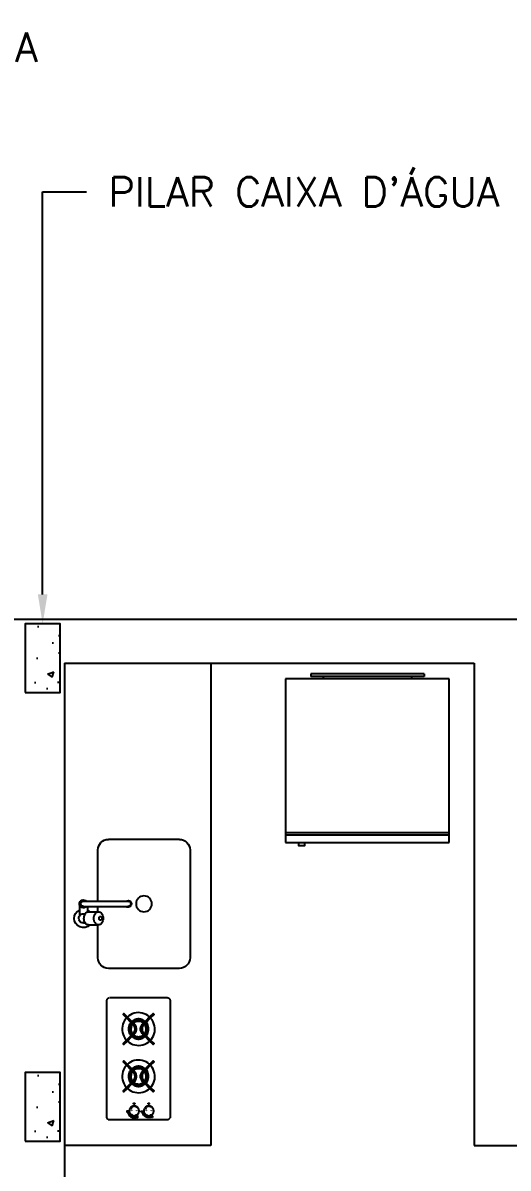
# Model space of a CAD drawing. Header units: millimetres. Extents: x 45003 to 46969, y 6653 to 6979.
# Drawn here: x 45056.374 to 45058.033, y 6719.733 to 6723.649 of the extents above; entities that cross this region are included whole.
import ezdxf
from ezdxf import colors
from ezdxf.entities.mleader import LeaderData, LeaderLine
from ezdxf.math import Vec2, Vec3

# ---------------------------------------------------------------- set-up
doc = ezdxf.new("R2010")
doc.units = ezdxf.units.MM
for name, color, linetype in [('ARQ-ALVENARIA', 4, 'Continuous'), ('ARQ-COTAS', 30, 'Continuous'), ('ARQ-EQ-COZ', 1, 'Continuous'), ('ARQ-ESTRUTURA', 6, 'Continuous'), ('ARQ-HACHURA', 253, 'Continuous')]:
    doc.layers.add(name, color=color, linetype=linetype)
doc.styles.add('Romans_Anot', font='romans.shx')

# ---------------------------------------------------------------- blocks, each defined once
blk = doc.blocks.new('Cubinox-e-pl')
for p, q in [((0.445, 0.245), (0.175, 0.245)), ((0.135, 0.205), (0.135, 0.08)), ((0.485, -0.205), (0.485, 0.205)), ((0.065, 0), (0.065, 0.0435)), ((0.08, 0.0725), (0.087, 0.0725)), ((0.0996, 0.08), (0.1372, 0.08)), ((0.08, 0.0375), (0.087, 0.0375)), ((0.08, 0.01), (0.25, 0.01)), ((0.095, 0.01), (0.095, 0.0309)), ((0.0996, 0.03), (0.1372, 0.03)), ((0.135, 0.03), (0.135, 0.01)), ((0.08, -0.01), (0.25, -0.01)), ((0.135, -0.01), (0.135, -0.205)), ((0.445, -0.245), (0.175, -0.245))]:
    blk.add_line(p, q)
blk.add_lwpolyline([(0.0996, 0.08, 0.133256), (0.0932, 0.0783, 0.106756), (0.0871, 0.0727, 0.082828), (0.0834, 0.0649, 0.071352), (0.0819, 0.055, 0.071352), (0.0834, 0.0451, 0.082828), (0.0871, 0.0373, 0.106756), (0.0932, 0.0317, 0.133256), (0.0996, 0.03, 0.133256)], format="xyb")
for points in [[(0.1372, 0.03, 0.133256), (0.1436, 0.0317, 0.106756), (0.1497, 0.0373, 0.082828), (0.1535, 0.0451, 0.071352), (0.1549, 0.055, 0.071352), (0.1535, 0.0649, 0.082828), (0.1497, 0.0727, 0.106756), (0.1436, 0.0783, 0.133256), (0.1372, 0.08, 0.133256), (0.1308, 0.0783, 0.106756), (0.1247, 0.0727, 0.082828), (0.121, 0.0649, 0.071352), (0.1195, 0.055, 0.071352), (0.121, 0.0451, 0.082828), (0.1247, 0.0373, 0.106756), (0.1308, 0.0317, 0.133256)], [(0.1447, 0.0625, 0.133256), (0.1428, 0.062, 0.106756), (0.141, 0.0603, 0.082828), (0.1398, 0.058, 0.071352), (0.1394, 0.055, 0.071352), (0.1398, 0.052, 0.082828), (0.141, 0.0497, 0.106756), (0.1428, 0.048, 0.133256), (0.1447, 0.0475, 0.133256), (0.1466, 0.048, 0.106756), (0.1485, 0.0497, 0.082828), (0.1496, 0.052, 0.071352), (0.15, 0.055, 0.071352), (0.1496, 0.058, 0.082828), (0.1485, 0.0603, 0.106756), (0.1466, 0.062, 0.133256)]]:
    blk.add_lwpolyline(points, format="xyb", close=True)
blk.add_circle((0.31, 0), 0.03)
for centre, radius, start, end in [((0.175, 0.205), 0.04, 90, 180), ((0.445, 0.205), 0.04, 0, 90), ((0.08, 0.055), 0.035, 45.5847, 244.6231), ((0.08, 0.055), 0.0175, 90, 204.62), ((0.055, 0.0435), 0.01, 0, 24.62), ((0.08, 0.055), 0.0175, 211.0027, 270), ((0.08, 0), 0.015, 41.8103, 318.1897), ((0.08, 0), 0.01, 90.0002, 270.0002), ((0.08, 0.055), 0.035, 295.3769, 314.4153), ((0.25, 0), 0.0125, 233.1301, 126.8699), ((0.25, 0), 0.01, 270.0001, 90.0001), ((0.175, -0.205), 0.04, 180, 270), ((0.445, -0.205), 0.04, 270, 0)]:
    blk.add_arc(centre, radius, start, end)
blk = doc.blocks.new('Refrigeradora')
for p, q in [((0.02, 0.325), (0.67, 0.325)), ((0.02, -0.325), (0.02, 0.325)), ((0.63, 0.325), (0.63, -0.325)), ((0.64, 0.325), (0.64, -0.325)), ((0.67, 0.325), (0.67, -0.325)), ((0, -0.225), (0, 0.225)), ((0, 0.225), (0.01, 0.225)), ((0.01, -0.225), (0.01, 0.225)), ((0.01, 0.175), (0.02, 0.175)), ((0.01, -0.175), (0.02, -0.175)), ((0, -0.225), (0.01, -0.225)), ((0.67, -0.325), (0.02, -0.325))]:
    blk.add_line(p, q)
blk.add_lwpolyline([(0.67, 0.274), (0.682, 0.274), (0.682, 0.2485), (0.67, 0.2485)])

msp = doc.modelspace()

# ---------------------------------------------------------------- hatches: boundary and pattern name
at = {"layer": 'ARQ-HACHURA'}
h = msp.add_hatch(dxfattribs=at)
h.set_pattern_fill('AR-CONC', color=256, scale=0.03, double=1)
h.set_pattern_definition([(50, (45056.50148, 6721.59447), (0.21518, -0.01883), [0.0225, -0.2475]), (355, (45056.50148, 6721.59447), (-0.04163, 0.22566), [0.018, -0.198]), (100.45, (45056.51941, 6721.5929), (0.17355, 0.20683), [0.01912, -0.21034]), (46.18, (45056.50148, 6721.65447), (0.32017, -0.04966), [0.03375, -0.37125]), (96.64, (45056.52816, 6721.65033), (0.2804, 0.29224), [0.02868, -0.31551]), (351.18, (45056.50148, 6721.65447), (0.2804, 0.29224), [0.027, -0.297]), (21, (45056.53148, 6721.63947), (0.17907, -0.12079), [0.0225, -0.2475]), (326, (45056.53148, 6721.63947), (0.073, 0.21755), [0.018, -0.198]), (71.45, (45056.5464, 6721.6294), (0.25207, 0.09676), [0.01912, -0.21034]), (37.5, (45056.50148, 6721.59447), (0.003648, 0.099868), [0, -0.1956, 0, -0.201, 0, -0.19875]), (7.5, (45056.50148, 6721.59447), (0.07892, 0.118324), [0, -0.1146, 0, -0.1911, 0, -0.07575]), (327.5, (45056.43458, 6721.59447), (0.160147, -0.006766), [0, -0.075, 0, -0.234, 0, -0.3105]), (317.5, (45056.40458, 6721.59447), (0.174956, 0.03003), [0, -0.0975, 0, -0.1554, 0, -0.2205])])
h.paths.add_polyline_path([(45056.5015, 6721.5945), (45056.3815, 6721.5945), (45056.3815, 6721.3595), (45056.5015, 6721.3595)])
h = msp.add_hatch(dxfattribs=at)
h.set_pattern_fill('AR-CONC', color=256, scale=0.03, double=1)
h.set_pattern_definition([(50, (45056.50148, 6720.05947), (0.21518, -0.01883), [0.0225, -0.2475]), (355, (45056.50148, 6720.05947), (-0.04163, 0.22566), [0.018, -0.198]), (100.45, (45056.51941, 6720.0579), (0.17355, 0.20683), [0.01912, -0.21034]), (46.18, (45056.50148, 6720.11947), (0.32017, -0.04966), [0.03375, -0.37125]), (96.64, (45056.52816, 6720.11533), (0.2804, 0.29224), [0.02868, -0.31551]), (351.18, (45056.50148, 6720.11947), (0.2804, 0.29224), [0.027, -0.297]), (21, (45056.53148, 6720.10447), (0.17907, -0.12079), [0.0225, -0.2475]), (326, (45056.53148, 6720.10447), (0.073, 0.21755), [0.018, -0.198]), (71.45, (45056.5464, 6720.0944), (0.25207, 0.09676), [0.01912, -0.21034]), (37.5, (45056.50148, 6720.05947), (0.003648, 0.099868), [0, -0.1956, 0, -0.201, 0, -0.19875]), (7.5, (45056.50148, 6720.05947), (0.07892, 0.118324), [0, -0.1146, 0, -0.1911, 0, -0.07575]), (327.5, (45056.43458, 6720.05947), (0.160147, -0.006766), [0, -0.075, 0, -0.234, 0, -0.3105]), (317.5, (45056.40458, 6720.05947), (0.174956, 0.03003), [0, -0.0975, 0, -0.1554, 0, -0.2205])])
h.paths.add_polyline_path([(45056.5015, 6720.0595), (45056.3815, 6720.0595), (45056.3815, 6719.8245), (45056.5015, 6719.8245)])

# ---------------------------------------------------------------- linework, layer by layer
at = {"layer": 'ARQ-ALVENARIA'}
for p, q in [((45055.3665, 6721.6095), (45058.9665, 6721.6095)), ((45056.5165, 6721.4595), (45057.9165, 6721.4595)), ((45056.5165, 6721.4595), (45056.5165, 6716.1095)), ((45057.9165, 6721.4595), (45057.9165, 6719.8095)), ((45057.9165, 6719.8095), (45058.1665, 6719.8095))]:
    msp.add_line(p, q, dxfattribs=at)
at = {"layer": 'ARQ-EQ-COZ'}
for p, q in [((45057.0165, 6721.4595), (45057.0165, 6719.8095)), ((45056.7852, 6720.1956), (45056.7894, 6720.1914)), ((45056.7897, 6720.2247), (45056.7894, 6720.2251)), ((45056.7894, 6720.1914), (45056.7913, 6720.1939)), ((45056.7916, 6720.222), (45056.7897, 6720.2247)), ((45056.7913, 6720.1939), (45056.7929, 6720.1968)), ((45056.7932, 6720.2191), (45056.7916, 6720.222)), ((45056.7929, 6720.1968), (45056.7942, 6720.1998)), ((45056.7944, 6720.216), (45056.7932, 6720.2191)), ((45056.7942, 6720.1998), (45056.795, 6720.203)), ((45056.7951, 6720.2128), (45056.7944, 6720.216)), ((45056.795, 6720.203), (45056.7955, 6720.2063)), ((45056.7955, 6720.2096), (45056.7951, 6720.2128)), ((45056.7955, 6720.2063), (45056.7955, 6720.2096)), ((45056.7852, 6720.0336), (45056.7894, 6720.0294)), ((45056.7897, 6720.0627), (45056.7894, 6720.0631)), ((45056.7916, 6720.06), (45056.7897, 6720.0627)), ((45056.7913, 6720.0319), (45056.7929, 6720.0348)), ((45056.7932, 6720.0571), (45056.7916, 6720.06)), ((45056.7929, 6720.0348), (45056.7942, 6720.0378)), ((45056.7944, 6720.054), (45056.7932, 6720.0571)), ((45056.7942, 6720.0378), (45056.795, 6720.041)), ((45056.7951, 6720.0508), (45056.7944, 6720.054)), ((45056.795, 6720.041), (45056.7955, 6720.0443)), ((45056.7955, 6720.0476), (45056.7951, 6720.0508)), ((45056.7955, 6720.0443), (45056.7955, 6720.0476)), ((45056.7894, 6720.0294), (45056.7913, 6720.0319)), ((45056.7453, 6719.9256), (45056.7453, 6719.9256)), ((45056.7456, 6719.921), (45056.7456, 6719.921)), ((45056.7514, 6719.9436), (45056.7511, 6719.9436)), ((45056.7531, 6719.944), (45056.7531, 6719.944)), ((45056.7583, 6719.9433), (45056.758, 6719.9434)), ((45056.7593, 6719.9428), (45056.7593, 6719.9429)), ((45056.7633, 6719.9256), (45056.7633, 6719.9256)), ((45056.7953, 6719.9256), (45056.7953, 6719.9256)), ((45056.7956, 6719.921), (45056.7956, 6719.921)), ((45056.8014, 6719.9436), (45056.8011, 6719.9436)), ((45056.8031, 6719.944), (45056.8031, 6719.944)), ((45056.8083, 6719.9433), (45056.808, 6719.9434)), ((45056.8093, 6719.9428), (45056.8093, 6719.9429)), ((45056.8133, 6719.9256), (45056.8133, 6719.9256)), ((45056.7587, 6719.9126), (45056.7588, 6719.9127)), ((45056.8087, 6719.9126), (45056.8088, 6719.9127)), ((45057.0165, 6719.8095), (45056.5165, 6719.8095))]:
    msp.add_line(p, q, dxfattribs=at)
for points in [[(45056.6675, 6720.3141), (45056.6662, 6720.3136), (45056.665, 6720.313), (45056.6638, 6720.3123), (45056.6628, 6720.3114), (45056.6619, 6720.3104), (45056.6612, 6720.3092), (45056.6606, 6720.308), (45056.6601, 6720.3067), (45056.6599, 6720.3054)], [(45056.8784, 6719.904), (45056.8784, 6720.304), (45056.8783, 6720.3054), (45056.8781, 6720.3067), (45056.8776, 6720.308), (45056.877, 6720.3092), (45056.8763, 6720.3104), (45056.8754, 6720.3114), (45056.8744, 6720.3123), (45056.8732, 6720.313), (45056.872, 6720.3136), (45056.8707, 6720.3141), (45056.8694, 6720.3143), (45056.868, 6720.3144), (45056.67, 6720.3144)], [(45056.6598, 6720.305), (45056.6598, 6719.9079), (45056.6599, 6719.9065), (45056.6601, 6719.9052), (45056.6606, 6719.9039), (45056.6612, 6719.9027), (45056.6619, 6719.9015), (45056.6628, 6719.9005), (45056.6638, 6719.8996)], [(45056.7283, 6720.2461), (45056.7256, 6720.2431), (45056.7215, 6720.2374), (45056.7183, 6720.2311), (45056.7158, 6720.2246), (45056.7142, 6720.2177), (45056.7134, 6720.2107), (45056.7135, 6720.2037), (45056.7145, 6720.1967), (45056.7164, 6720.19), (45056.7191, 6720.1835), (45056.7226, 6720.1774), (45056.7269, 6720.1718), (45056.7282, 6720.1704)], [(45056.7492, 6720.2251), (45056.7483, 6720.226), (45056.7459, 6720.2285), (45056.7434, 6720.231), (45056.7283, 6720.2461), (45056.7163, 6720.2581), (45056.7195, 6720.2613), (45056.7314, 6720.2493), (45056.7466, 6720.2342), (45056.749, 6720.2317), (45056.7515, 6720.2292), (45056.7525, 6720.2283), (45056.7567, 6720.2241)], [(45056.8072, 6720.2494), (45056.8069, 6720.2497), (45056.8014, 6720.2541), (45056.7954, 6720.2578), (45056.789, 6720.2606), (45056.7822, 6720.2627), (45056.7753, 6720.2639), (45056.7683, 6720.2642), (45056.7613, 6720.2636), (45056.7544, 6720.2622), (45056.7478, 6720.2599), (45056.7415, 6720.2568), (45056.7356, 6720.2529), (45056.7314, 6720.2493)], [(45056.7434, 6720.231), (45056.7414, 6720.2286), (45056.739, 6720.2249), (45056.7372, 6720.221), (45056.7358, 6720.2168), (45056.735, 6720.2126), (45056.7348, 6720.2082), (45056.735, 6720.2039), (45056.7358, 6720.1996), (45056.7372, 6720.1955), (45056.739, 6720.1916), (45056.7414, 6720.1879), (45056.7434, 6720.1855)], [(45056.7459, 6720.2285), (45056.7442, 6720.2265), (45056.7421, 6720.2232), (45056.7404, 6720.2197), (45056.7392, 6720.216), (45056.7385, 6720.2121), (45056.7383, 6720.2082), (45056.7385, 6720.2043), (45056.7392, 6720.2005), (45056.7404, 6720.1968), (45056.7421, 6720.1933), (45056.7442, 6720.19), (45056.7459, 6720.188)], [(45056.7921, 6720.2342), (45056.7914, 6720.2349), (45056.7878, 6720.2374), (45056.784, 6720.2395), (45056.78, 6720.2411), (45056.7758, 6720.2422), (45056.7715, 6720.2427), (45056.7672, 6720.2427), (45056.7628, 6720.2422), (45056.7586, 6720.2411), (45056.7546, 6720.2395), (45056.7508, 6720.2374), (45056.7473, 6720.2349), (45056.7466, 6720.2342)], [(45056.7928, 6720.188), (45056.7944, 6720.19), (45056.7965, 6720.1933), (45056.7982, 6720.1968), (45056.7994, 6720.2005), (45056.8001, 6720.2043), (45056.8004, 6720.2082), (45056.8001, 6720.2121), (45056.7994, 6720.216), (45056.7982, 6720.2197), (45056.7965, 6720.2232), (45056.7944, 6720.2265), (45056.7928, 6720.2285), (45056.7953, 6720.231), (45056.8104, 6720.2461), (45056.8224, 6720.2581), (45056.8192, 6720.2613), (45056.8072, 6720.2494), (45056.7921, 6720.2342), (45056.7896, 6720.2317), (45056.7891, 6720.2322), (45056.786, 6720.2345), (45056.7825, 6720.2363), (45056.7789, 6720.2378), (45056.7751, 6720.2387), (45056.7713, 6720.2392), (45056.7674, 6720.2392), (45056.7635, 6720.2387), (45056.7597, 6720.2378), (45056.7561, 6720.2363), (45056.7527, 6720.2345), (45056.7495, 6720.2322), (45056.749, 6720.2317)], [(45056.7871, 6720.2292), (45056.7869, 6720.2295), (45056.7841, 6720.2315), (45056.7811, 6720.2332), (45056.7778, 6720.2344), (45056.7745, 6720.2353), (45056.7711, 6720.2357), (45056.7676, 6720.2357), (45056.7642, 6720.2353), (45056.7608, 6720.2344), (45056.7576, 6720.2332), (45056.7546, 6720.2315), (45056.7518, 6720.2295), (45056.7515, 6720.2292)], [(45056.7862, 6720.2283), (45056.785, 6720.2293), (45056.7822, 6720.2311), (45056.7793, 6720.2325), (45056.7761, 6720.2336), (45056.7729, 6720.2342), (45056.7696, 6720.2345), (45056.7663, 6720.2343), (45056.7631, 6720.2337), (45056.76, 6720.2327), (45056.757, 6720.2314), (45056.7542, 6720.2296), (45056.7525, 6720.2283)], [(45056.7896, 6720.2317), (45056.7871, 6720.2292), (45056.7862, 6720.2283), (45056.782, 6720.2241)], [(45056.7852, 6720.2209), (45056.7894, 6720.2251), (45056.7903, 6720.226), (45056.7928, 6720.2285)], [(45056.7953, 6720.1855), (45056.7973, 6720.1879), (45056.7996, 6720.1916), (45056.8015, 6720.1955), (45056.8028, 6720.1996), (45056.8036, 6720.2039), (45056.8039, 6720.2082), (45056.8036, 6720.2126), (45056.8028, 6720.2168), (45056.8015, 6720.221), (45056.7996, 6720.2249), (45056.7973, 6720.2286), (45056.7953, 6720.231)], [(45056.8104, 6720.1704), (45056.8131, 6720.1734), (45056.8171, 6720.1791), (45056.8204, 6720.1853), (45056.8229, 6720.1919), (45056.8245, 6720.1988), (45056.8252, 6720.2057), (45056.8251, 6720.2128), (45056.8241, 6720.2197), (45056.8222, 6720.2265), (45056.8195, 6720.233), (45056.816, 6720.2391), (45056.8118, 6720.2447), (45056.8104, 6720.2461)], [(45056.7493, 6720.1914), (45056.7483, 6720.1905), (45056.7459, 6720.188), (45056.7434, 6720.1855), (45056.7282, 6720.1704), (45056.7163, 6720.1584), (45056.7195, 6720.1552), (45056.7314, 6720.1671), (45056.7466, 6720.1823), (45056.749, 6720.1848), (45056.7515, 6720.1872), (45056.7518, 6720.187), (45056.7546, 6720.185), (45056.7576, 6720.1833), (45056.7608, 6720.182), (45056.7642, 6720.1812), (45056.7676, 6720.1807), (45056.7711, 6720.1807), (45056.7745, 6720.1812), (45056.7778, 6720.182), (45056.7811, 6720.1833), (45056.7841, 6720.185), (45056.7869, 6720.187), (45056.7871, 6720.1872)], [(45056.7483, 6720.226), (45056.747, 6720.2244), (45056.7452, 6720.2215), (45056.7437, 6720.2184), (45056.7426, 6720.2151), (45056.742, 6720.2117), (45056.7418, 6720.2082), (45056.742, 6720.2048), (45056.7426, 6720.2014), (45056.7437, 6720.1981), (45056.7452, 6720.195), (45056.747, 6720.192), (45056.7483, 6720.1905)], [(45056.7515, 6720.1872), (45056.7525, 6720.1882), (45056.7567, 6720.1924)], [(45056.7535, 6720.1956), (45056.7546, 6720.1973), (45056.7556, 6720.1994), (45056.7564, 6720.2015), (45056.7569, 6720.2037), (45056.7573, 6720.206), (45056.7574, 6720.2082), (45056.7573, 6720.2105), (45056.7569, 6720.2128), (45056.7564, 6720.215), (45056.7556, 6720.2171), (45056.7546, 6720.2192), (45056.7535, 6720.2209)], [(45056.7894, 6720.1914), (45056.7903, 6720.1905), (45056.7928, 6720.188), (45056.7953, 6720.1855), (45056.8104, 6720.1704), (45056.8224, 6720.1584), (45056.8192, 6720.1552), (45056.8072, 6720.1671), (45056.7921, 6720.1823), (45056.7896, 6720.1848), (45056.7871, 6720.1872), (45056.7862, 6720.1882), (45056.782, 6720.1924)], [(45056.7903, 6720.1905), (45056.7916, 6720.192), (45056.7935, 6720.195), (45056.7949, 6720.1981), (45056.796, 6720.2014), (45056.7967, 6720.2048), (45056.7969, 6720.2082), (45056.7967, 6720.2117), (45056.796, 6720.2151), (45056.7949, 6720.2184), (45056.7935, 6720.2215), (45056.7916, 6720.2244), (45056.7903, 6720.226)], [(45056.7314, 6720.1671), (45056.7318, 6720.1667), (45056.7373, 6720.1624), (45056.7433, 6720.1587), (45056.7497, 6720.1558), (45056.7564, 6720.1538), (45056.7633, 6720.1526), (45056.7703, 6720.1523), (45056.7773, 6720.1528), (45056.7842, 6720.1543), (45056.7909, 6720.1566), (45056.7972, 6720.1597), (45056.803, 6720.1636), (45056.8072, 6720.1671)], [(45056.7466, 6720.1823), (45056.7473, 6720.1816), (45056.7508, 6720.179), (45056.7546, 6720.177), (45056.7586, 6720.1754), (45056.7628, 6720.1743), (45056.7672, 6720.1737), (45056.7715, 6720.1737), (45056.7758, 6720.1743), (45056.78, 6720.1754), (45056.784, 6720.177), (45056.7878, 6720.179), (45056.7914, 6720.1816), (45056.7921, 6720.1823)], [(45056.749, 6720.1848), (45056.7495, 6720.1843), (45056.7527, 6720.182), (45056.7561, 6720.1801), (45056.7597, 6720.1787), (45056.7635, 6720.1777), (45056.7674, 6720.1772), (45056.7713, 6720.1772), (45056.7751, 6720.1777), (45056.7789, 6720.1787), (45056.7825, 6720.1801), (45056.786, 6720.182), (45056.7891, 6720.1843), (45056.7896, 6720.1848)], [(45056.7525, 6720.1882), (45056.7537, 6720.1872), (45056.7564, 6720.1854), (45056.7594, 6720.184), (45056.7625, 6720.1829), (45056.7657, 6720.1823), (45056.769, 6720.182), (45056.7723, 6720.1822), (45056.7755, 6720.1828), (45056.7787, 6720.1837), (45056.7817, 6720.1851), (45056.7845, 6720.1868), (45056.7862, 6720.1882)], [(45056.7283, 6720.0841), (45056.7256, 6720.0811), (45056.7215, 6720.0754), (45056.7183, 6720.0691), (45056.7158, 6720.0626), (45056.7142, 6720.0557), (45056.7134, 6720.0487), (45056.7135, 6720.0417), (45056.7145, 6720.0348), (45056.7164, 6720.028), (45056.7191, 6720.0215), (45056.7226, 6720.0154), (45056.7269, 6720.0098), (45056.7282, 6720.0084)], [(45056.7492, 6720.0631), (45056.7483, 6720.064), (45056.7459, 6720.0665), (45056.7434, 6720.069), (45056.7283, 6720.0841), (45056.7163, 6720.0961), (45056.7195, 6720.0993), (45056.7314, 6720.0873), (45056.7466, 6720.0722), (45056.749, 6720.0697), (45056.7515, 6720.0672), (45056.7525, 6720.0663), (45056.7567, 6720.0621)], [(45056.8072, 6720.0874), (45056.8069, 6720.0877), (45056.8014, 6720.0921), (45056.7954, 6720.0958), (45056.789, 6720.0986), (45056.7822, 6720.1007), (45056.7753, 6720.1019), (45056.7683, 6720.1022), (45056.7613, 6720.1016), (45056.7544, 6720.1002), (45056.7478, 6720.0979), (45056.7415, 6720.0948), (45056.7356, 6720.0909), (45056.7314, 6720.0873)], [(45056.7921, 6720.0722), (45056.7914, 6720.0729), (45056.7878, 6720.0754), (45056.784, 6720.0775), (45056.78, 6720.0791), (45056.7758, 6720.0802), (45056.7715, 6720.0807), (45056.7672, 6720.0807), (45056.7628, 6720.0802), (45056.7586, 6720.0791), (45056.7546, 6720.0775), (45056.7508, 6720.0754), (45056.7473, 6720.0729), (45056.7466, 6720.0722)], [(45056.7928, 6720.026), (45056.7944, 6720.028), (45056.7965, 6720.0313), (45056.7982, 6720.0348), (45056.7994, 6720.0385), (45056.8001, 6720.0423), (45056.8004, 6720.0462), (45056.8001, 6720.0501), (45056.7994, 6720.054), (45056.7982, 6720.0577), (45056.7965, 6720.0612), (45056.7944, 6720.0645), (45056.7928, 6720.0665), (45056.7953, 6720.069), (45056.8104, 6720.0841), (45056.8224, 6720.0961), (45056.8192, 6720.0993), (45056.8072, 6720.0874), (45056.7921, 6720.0722), (45056.7896, 6720.0697), (45056.7891, 6720.0702), (45056.786, 6720.0725), (45056.7825, 6720.0743), (45056.7789, 6720.0758), (45056.7751, 6720.0767), (45056.7713, 6720.0772), (45056.7674, 6720.0772), (45056.7635, 6720.0767), (45056.7597, 6720.0758), (45056.7561, 6720.0743), (45056.7527, 6720.0725), (45056.7495, 6720.0702), (45056.749, 6720.0697)], [(45056.7871, 6720.0672), (45056.7869, 6720.0675), (45056.7841, 6720.0695), (45056.7811, 6720.0712), (45056.7778, 6720.0724), (45056.7745, 6720.0733), (45056.7711, 6720.0737), (45056.7676, 6720.0737), (45056.7642, 6720.0733), (45056.7608, 6720.0724), (45056.7576, 6720.0712), (45056.7546, 6720.0695), (45056.7518, 6720.0675), (45056.7515, 6720.0672)], [(45056.7862, 6720.0663), (45056.785, 6720.0673), (45056.7822, 6720.0691), (45056.7793, 6720.0705), (45056.7761, 6720.0716), (45056.7729, 6720.0722), (45056.7696, 6720.0725), (45056.7663, 6720.0723), (45056.7631, 6720.0717), (45056.76, 6720.0707), (45056.757, 6720.0694), (45056.7542, 6720.0676), (45056.7525, 6720.0663)], [(45056.8104, 6720.0084), (45056.8131, 6720.0114), (45056.8171, 6720.0171), (45056.8204, 6720.0233), (45056.8229, 6720.0299), (45056.8245, 6720.0368), (45056.8252, 6720.0437), (45056.8251, 6720.0508), (45056.8241, 6720.0577), (45056.8222, 6720.0645), (45056.8195, 6720.071), (45056.816, 6720.0771), (45056.8118, 6720.0827), (45056.8104, 6720.0841)], [(45056.7434, 6720.069), (45056.7414, 6720.0666), (45056.739, 6720.0629), (45056.7372, 6720.059), (45056.7358, 6720.0548), (45056.735, 6720.0506), (45056.7348, 6720.0462), (45056.735, 6720.0419), (45056.7358, 6720.0376), (45056.7372, 6720.0335), (45056.739, 6720.0296), (45056.7414, 6720.0259), (45056.7434, 6720.0235)], [(45056.7459, 6720.0665), (45056.7442, 6720.0645), (45056.7421, 6720.0612), (45056.7404, 6720.0577), (45056.7392, 6720.054), (45056.7385, 6720.0501), (45056.7383, 6720.0462), (45056.7385, 6720.0423), (45056.7392, 6720.0385), (45056.7404, 6720.0348), (45056.7421, 6720.0313), (45056.7442, 6720.028), (45056.7459, 6720.026)], [(45056.7483, 6720.064), (45056.747, 6720.0624), (45056.7452, 6720.0595), (45056.7437, 6720.0564), (45056.7426, 6720.0531), (45056.742, 6720.0497), (45056.7418, 6720.0462), (45056.742, 6720.0428), (45056.7426, 6720.0394), (45056.7437, 6720.0361), (45056.7452, 6720.033), (45056.747, 6720.03), (45056.7483, 6720.0285)], [(45056.7535, 6720.0336), (45056.7546, 6720.0353), (45056.7556, 6720.0374), (45056.7564, 6720.0395), (45056.7569, 6720.0417), (45056.7573, 6720.044), (45056.7574, 6720.0462), (45056.7573, 6720.0485), (45056.7569, 6720.0508), (45056.7564, 6720.053), (45056.7556, 6720.0551), (45056.7546, 6720.0572), (45056.7535, 6720.0589)], [(45056.7896, 6720.0697), (45056.7871, 6720.0672), (45056.7862, 6720.0663), (45056.782, 6720.0621)], [(45056.7852, 6720.0589), (45056.7894, 6720.0631), (45056.7903, 6720.064), (45056.7928, 6720.0665)], [(45056.7903, 6720.0285), (45056.7916, 6720.03), (45056.7935, 6720.033), (45056.7949, 6720.0361), (45056.796, 6720.0394), (45056.7967, 6720.0428), (45056.7969, 6720.0462), (45056.7967, 6720.0497), (45056.796, 6720.0531), (45056.7949, 6720.0564), (45056.7935, 6720.0595), (45056.7916, 6720.0624), (45056.7903, 6720.064)], [(45056.7953, 6720.0235), (45056.7973, 6720.0259), (45056.7996, 6720.0296), (45056.8015, 6720.0335), (45056.8028, 6720.0376), (45056.8036, 6720.0419), (45056.8039, 6720.0462), (45056.8036, 6720.0506), (45056.8028, 6720.0548), (45056.8015, 6720.059), (45056.7996, 6720.0629), (45056.7973, 6720.0666), (45056.7953, 6720.069)], [(45056.7493, 6720.0294), (45056.7483, 6720.0285), (45056.7459, 6720.026), (45056.7434, 6720.0235), (45056.7282, 6720.0084), (45056.7163, 6719.9964), (45056.7195, 6719.9932), (45056.7314, 6720.0051), (45056.7466, 6720.0203), (45056.749, 6720.0228), (45056.7515, 6720.0252), (45056.7518, 6720.025), (45056.7546, 6720.023), (45056.7576, 6720.0213), (45056.7608, 6720.02), (45056.7642, 6720.0192), (45056.7676, 6720.0187), (45056.7711, 6720.0187), (45056.7745, 6720.0192), (45056.7778, 6720.02), (45056.7811, 6720.0213), (45056.7841, 6720.023), (45056.7869, 6720.025), (45056.7871, 6720.0252)], [(45056.7314, 6720.0051), (45056.7318, 6720.0048), (45056.7373, 6720.0004), (45056.7433, 6719.9967), (45056.7497, 6719.9938), (45056.7564, 6719.9918), (45056.7633, 6719.9906), (45056.7703, 6719.9903), (45056.7773, 6719.9909), (45056.7842, 6719.9923), (45056.7909, 6719.9946), (45056.7972, 6719.9977), (45056.803, 6720.0016), (45056.8072, 6720.0052)], [(45056.7466, 6720.0203), (45056.7473, 6720.0196), (45056.7508, 6720.0171), (45056.7546, 6720.015), (45056.7586, 6720.0134), (45056.7628, 6720.0123), (45056.7672, 6720.0117), (45056.7715, 6720.0117), (45056.7758, 6720.0123), (45056.78, 6720.0134), (45056.784, 6720.015), (45056.7878, 6720.0171), (45056.7914, 6720.0196), (45056.7921, 6720.0203)], [(45056.749, 6720.0228), (45056.7495, 6720.0223), (45056.7527, 6720.02), (45056.7561, 6720.0181), (45056.7597, 6720.0167), (45056.7635, 6720.0157), (45056.7674, 6720.0152), (45056.7713, 6720.0152), (45056.7751, 6720.0157), (45056.7789, 6720.0167), (45056.7825, 6720.0181), (45056.786, 6720.02), (45056.7891, 6720.0223), (45056.7896, 6720.0228)], [(45056.7515, 6720.0252), (45056.7525, 6720.0262), (45056.7567, 6720.0304)], [(45056.7525, 6720.0262), (45056.7537, 6720.0252), (45056.7564, 6720.0234), (45056.7594, 6720.022), (45056.7625, 6720.0209), (45056.7657, 6720.0203), (45056.769, 6720.02), (45056.7723, 6720.0202), (45056.7755, 6720.0208), (45056.7787, 6720.0217), (45056.7817, 6720.0231), (45056.7845, 6720.0248), (45056.7862, 6720.0262)], [(45056.7894, 6720.0294), (45056.7903, 6720.0285), (45056.7928, 6720.026), (45056.7953, 6720.0235), (45056.8104, 6720.0084), (45056.8224, 6719.9964), (45056.8192, 6719.9932), (45056.8072, 6720.0052), (45056.7921, 6720.0203), (45056.7896, 6720.0228), (45056.7871, 6720.0252), (45056.7862, 6720.0262), (45056.782, 6720.0304)], [(45056.8057, 6719.9518), (45056.8053, 6719.9515), (45056.8048, 6719.9513), (45056.8043, 6719.9512), (45056.8038, 6719.9513), (45056.8033, 6719.9515), (45056.8029, 6719.9518), (45056.8026, 6719.9522), (45056.8024, 6719.9527), (45056.8023, 6719.9532), (45056.8024, 6719.9537), (45056.8026, 6719.9542)], [(45056.8026, 6719.9542), (45056.8029, 6719.9546), (45056.8033, 6719.9549), (45056.8038, 6719.9551), (45056.8043, 6719.9552), (45056.8048, 6719.9551), (45056.8053, 6719.9549), (45056.8057, 6719.9546), (45056.806, 6719.9542), (45056.8062, 6719.9537), (45056.8063, 6719.9532), (45056.8062, 6719.9527), (45056.806, 6719.9522), (45056.8057, 6719.9518)], [(45056.739, 6719.914), (45056.7375, 6719.9159), (45056.7362, 6719.9179), (45056.7352, 6719.9201), (45056.7345, 6719.9224), (45056.734, 6719.9248), (45056.7338, 6719.9272), (45056.7288, 6719.9272), (45056.7288, 6719.9252), (45056.7323, 6719.9252)], [(45056.7323, 6719.9252), (45056.7324, 6719.9246), (45056.7329, 6719.922), (45056.7337, 6719.9195), (45056.7348, 6719.9172), (45056.7361, 6719.9149), (45056.7377, 6719.9129), (45056.7395, 6719.911), (45056.7416, 6719.9094), (45056.7437, 6719.908)], [(45056.7453, 6719.9302), (45056.7453, 6719.9302), (45056.7453, 6719.9301)], [(45056.7456, 6719.9348), (45056.7456, 6719.9348), (45056.7456, 6719.9347)], [(45056.7467, 6719.9403), (45056.7466, 6719.9401), (45056.7465, 6719.94)], [(45056.7465, 6719.9158), (45056.7466, 6719.9157), (45056.7467, 6719.9155)], [(45056.7467, 6719.9404), (45056.7468, 6719.9406), (45056.747, 6719.9408), (45056.7471, 6719.941)], [(45056.747, 6719.915), (45056.7469, 6719.915), (45056.7467, 6719.9154)], [(45056.7481, 6719.942), (45056.7477, 6719.9417), (45056.7475, 6719.9415), (45056.7474, 6719.9414)], [(45056.7484, 6719.9423), (45056.7482, 6719.9421), (45056.7481, 6719.9421)], [(45056.749, 6719.9427), (45056.7488, 6719.9426), (45056.7485, 6719.9423)], [(45056.7502, 6719.9432), (45056.7499, 6719.9432), (45056.7491, 6719.9428)], [(45056.7509, 6719.9435), (45056.7508, 6719.9435), (45056.7507, 6719.9435), (45056.7503, 6719.9433)], [(45056.7575, 6719.9436), (45056.7567, 6719.9438), (45056.7567, 6719.9438), (45056.7566, 6719.9438), (45056.7566, 6719.9438), (45056.7565, 6719.9438), (45056.7562, 6719.9439), (45056.7555, 6719.944), (45056.7555, 6719.944), (45056.7543, 6719.944), (45056.7531, 6719.944), (45056.7531, 6719.944), (45056.7524, 6719.9439), (45056.7522, 6719.9438), (45056.752, 6719.9438), (45056.7519, 6719.9438), (45056.7519, 6719.9438)], [(45056.7579, 6719.9435), (45056.7578, 6719.9435), (45056.7577, 6719.9435), (45056.7575, 6719.9436)], [(45056.7591, 6719.943), (45056.7587, 6719.9432), (45056.7584, 6719.9433)], [(45056.7598, 6719.9426), (45056.7597, 6719.9426), (45056.7596, 6719.9427), (45056.7595, 6719.9427)], [(45056.7612, 6719.9414), (45056.7611, 6719.9415), (45056.7609, 6719.9417), (45056.7609, 6719.9417), (45056.7604, 6719.9421), (45056.7603, 6719.9422)], [(45056.7619, 6719.9404), (45056.7617, 6719.9407), (45056.7617, 6719.9408), (45056.7616, 6719.9409)], [(45056.7619, 6719.9154), (45056.7617, 6719.915), (45056.7617, 6719.915), (45056.7616, 6719.9149)], [(45056.7623, 6719.9394), (45056.762, 6719.9401), (45056.762, 6719.9403)], [(45056.762, 6719.9156), (45056.762, 6719.9157), (45056.7622, 6719.9161)], [(45056.763, 6719.9347), (45056.763, 6719.9348), (45056.763, 6719.9348)], [(45056.7633, 6719.9301), (45056.7633, 6719.9302), (45056.7633, 6719.9302)], [(45056.7953, 6719.9302), (45056.7953, 6719.9302), (45056.7953, 6719.9301)], [(45056.7956, 6719.9348), (45056.7956, 6719.9348), (45056.7956, 6719.9347)], [(45056.7967, 6719.9403), (45056.7966, 6719.9401), (45056.7965, 6719.94)], [(45056.7965, 6719.9158), (45056.7966, 6719.9157), (45056.7967, 6719.9155)], [(45056.7967, 6719.9404), (45056.7968, 6719.9406), (45056.797, 6719.9408), (45056.7971, 6719.941)], [(45056.797, 6719.915), (45056.7969, 6719.915), (45056.7967, 6719.9154)], [(45056.7981, 6719.942), (45056.7977, 6719.9417), (45056.7975, 6719.9415), (45056.7974, 6719.9414)], [(45056.7984, 6719.9423), (45056.7982, 6719.9421), (45056.7981, 6719.9421)], [(45056.799, 6719.9427), (45056.7988, 6719.9426), (45056.7985, 6719.9423)], [(45056.8002, 6719.9432), (45056.7999, 6719.9432), (45056.7991, 6719.9428)], [(45056.8009, 6719.9435), (45056.8008, 6719.9435), (45056.8007, 6719.9435), (45056.8003, 6719.9433)], [(45056.8075, 6719.9436), (45056.8067, 6719.9438), (45056.8067, 6719.9438), (45056.8066, 6719.9438), (45056.8066, 6719.9438), (45056.8065, 6719.9438), (45056.8062, 6719.9439), (45056.8055, 6719.944), (45056.8055, 6719.944), (45056.8043, 6719.944), (45056.8031, 6719.944), (45056.8031, 6719.944), (45056.8024, 6719.9439), (45056.8022, 6719.9438), (45056.802, 6719.9438), (45056.8019, 6719.9438), (45056.8019, 6719.9438)], [(45056.8079, 6719.9435), (45056.8078, 6719.9435), (45056.8077, 6719.9435), (45056.8075, 6719.9436)], [(45056.8091, 6719.943), (45056.8087, 6719.9432), (45056.8084, 6719.9433)], [(45056.8098, 6719.9426), (45056.8097, 6719.9426), (45056.8096, 6719.9427), (45056.8095, 6719.9427)], [(45056.8112, 6719.9414), (45056.8111, 6719.9415), (45056.8109, 6719.9417), (45056.8109, 6719.9417), (45056.8104, 6719.9421), (45056.8103, 6719.9422)], [(45056.8119, 6719.9404), (45056.8117, 6719.9407), (45056.8117, 6719.9408), (45056.8116, 6719.9409)], [(45056.8119, 6719.9154), (45056.8117, 6719.915), (45056.8117, 6719.915), (45056.8116, 6719.9149)], [(45056.8123, 6719.9394), (45056.812, 6719.9401), (45056.812, 6719.9403)], [(45056.812, 6719.9156), (45056.812, 6719.9157), (45056.8122, 6719.9161)], [(45056.813, 6719.9347), (45056.813, 6719.9348), (45056.813, 6719.9348)], [(45056.8133, 6719.9301), (45056.8133, 6719.9302), (45056.8133, 6719.9302)], [(45056.6658, 6719.8988), (45056.868, 6719.8988), (45056.8694, 6719.8989), (45056.8707, 6719.8991), (45056.872, 6719.8996), (45056.8732, 6719.9002), (45056.8744, 6719.9009), (45056.8754, 6719.9018), (45056.8763, 6719.9028), (45056.877, 6719.904)], [(45056.7437, 6719.908), (45056.7461, 6719.9068), (45056.7485, 6719.906), (45056.751, 6719.9054), (45056.7536, 6719.9051), (45056.7562, 6719.9051), (45056.7588, 6719.9054), (45056.7613, 6719.906), (45056.7638, 6719.9068), (45056.7654, 6719.9076), (45056.7654, 6719.9057), (45056.7674, 6719.9057), (45056.7674, 6719.9102), (45056.7666, 6719.9102), (45056.7653, 6719.9094), (45056.7632, 6719.9083), (45056.7609, 6719.9075), (45056.7585, 6719.907), (45056.7561, 6719.9067), (45056.7537, 6719.9067), (45056.7513, 6719.907), (45056.749, 6719.9075), (45056.7467, 6719.9083), (45056.7445, 6719.9094), (45056.7425, 6719.9107), (45056.7406, 6719.9122), (45056.739, 6719.914)], [(45056.7478, 6719.914), (45056.7475, 6719.9142), (45056.7475, 6719.9143), (45056.7475, 6719.9143)], [(45056.7481, 6719.9137), (45056.7482, 6719.9137), (45056.7484, 6719.9135)], [(45056.7485, 6719.9134), (45056.7489, 6719.9132), (45056.749, 6719.9131), (45056.7491, 6719.9131)], [(45056.7498, 6719.9127), (45056.7499, 6719.9126), (45056.7508, 6719.9123), (45056.7509, 6719.9123), (45056.7511, 6719.9122)], [(45056.7514, 6719.9122), (45056.752, 6719.912), (45056.7525, 6719.9119)], [(45056.7531, 6719.9118), (45056.7531, 6719.9118), (45056.7543, 6719.9118), (45056.7555, 6719.9118), (45056.7555, 6719.9118)], [(45056.7561, 6719.9119), (45056.7566, 6719.912), (45056.7571, 6719.9121)], [(45056.7573, 6719.9122), (45056.7577, 6719.9123), (45056.7578, 6719.9123), (45056.7584, 6719.9125)], [(45056.7597, 6719.9132), (45056.7596, 6719.9131), (45056.7596, 6719.9131), (45056.7595, 6719.9131)], [(45056.7603, 6719.9136), (45056.7604, 6719.9137), (45056.7605, 6719.9137)], [(45056.7608, 6719.914), (45056.761, 6719.9142), (45056.7611, 6719.9143), (45056.7612, 6719.9143)], [(45056.7978, 6719.914), (45056.7975, 6719.9142), (45056.7975, 6719.9143), (45056.7975, 6719.9143)], [(45056.7981, 6719.9137), (45056.7982, 6719.9137), (45056.7984, 6719.9135)], [(45056.7985, 6719.9134), (45056.7989, 6719.9132), (45056.799, 6719.9131), (45056.7991, 6719.9131)], [(45056.7998, 6719.9127), (45056.7999, 6719.9126), (45056.8008, 6719.9123), (45056.8009, 6719.9123), (45056.8011, 6719.9122)], [(45056.8014, 6719.9122), (45056.802, 6719.912), (45056.8025, 6719.9119)], [(45056.8031, 6719.9118), (45056.8031, 6719.9118), (45056.8043, 6719.9118), (45056.8055, 6719.9118), (45056.8055, 6719.9118)], [(45056.8061, 6719.9119), (45056.8066, 6719.912), (45056.8071, 6719.9121)], [(45056.8073, 6719.9122), (45056.8077, 6719.9123), (45056.8078, 6719.9123), (45056.8084, 6719.9125)], [(45056.8097, 6719.9132), (45056.8096, 6719.9131), (45056.8096, 6719.9131), (45056.8095, 6719.9131)], [(45056.8103, 6719.9136), (45056.8104, 6719.9137), (45056.8105, 6719.9137)], [(45056.8108, 6719.914), (45056.811, 6719.9142), (45056.8111, 6719.9143), (45056.8112, 6719.9143)]]:
    msp.add_lwpolyline(points, dxfattribs=at)
for points in [[(45056.7457, 6720.2197), (45056.7445, 6720.2166), (45056.7436, 6720.2135), (45056.7432, 6720.2102), (45056.7431, 6720.2069), (45056.7435, 6720.2036), (45056.7443, 6720.2004), (45056.7455, 6720.1973), (45056.747, 6720.1944), (45056.7489, 6720.1918), (45056.7493, 6720.1914), (45056.7535, 6720.1956), (45056.7567, 6720.1924), (45056.7584, 6720.1948), (45056.7598, 6720.1973), (45056.7608, 6720.1999), (45056.7616, 6720.2026), (45056.7621, 6720.2054), (45056.7622, 6720.2082), (45056.7621, 6720.2111), (45056.7616, 6720.2138), (45056.7608, 6720.2166), (45056.7598, 6720.2192), (45056.7584, 6720.2216), (45056.7567, 6720.2241), (45056.7535, 6720.2209), (45056.7492, 6720.2251), (45056.7473, 6720.2226)], [(45056.7841, 6720.2192), (45056.7831, 6720.2171), (45056.7823, 6720.215), (45056.7817, 6720.2128), (45056.7814, 6720.2105), (45056.7812, 6720.2082), (45056.7814, 6720.206), (45056.7817, 6720.2037), (45056.7823, 6720.2015), (45056.7831, 6720.1994), (45056.7841, 6720.1973), (45056.7852, 6720.1956), (45056.782, 6720.1924), (45056.7803, 6720.1948), (45056.7789, 6720.1973), (45056.7778, 6720.1999), (45056.777, 6720.2026), (45056.7766, 6720.2054), (45056.7764, 6720.2082), (45056.7766, 6720.2111), (45056.777, 6720.2138), (45056.7778, 6720.2166), (45056.7789, 6720.2192), (45056.7803, 6720.2216), (45056.782, 6720.2241), (45056.7852, 6720.2209)], [(45056.7457, 6720.0577), (45056.7445, 6720.0546), (45056.7436, 6720.0515), (45056.7432, 6720.0482), (45056.7431, 6720.0449), (45056.7435, 6720.0416), (45056.7443, 6720.0384), (45056.7455, 6720.0354), (45056.747, 6720.0325), (45056.7489, 6720.0298), (45056.7493, 6720.0294), (45056.7535, 6720.0336), (45056.7567, 6720.0304), (45056.7584, 6720.0328), (45056.7598, 6720.0353), (45056.7608, 6720.0379), (45056.7616, 6720.0406), (45056.7621, 6720.0434), (45056.7622, 6720.0462), (45056.7621, 6720.0491), (45056.7616, 6720.0518), (45056.7608, 6720.0546), (45056.7598, 6720.0572), (45056.7584, 6720.0596), (45056.7567, 6720.0621), (45056.7535, 6720.0589), (45056.7492, 6720.0631), (45056.7473, 6720.0606)], [(45056.7841, 6720.0572), (45056.7831, 6720.0551), (45056.7823, 6720.053), (45056.7817, 6720.0508), (45056.7814, 6720.0485), (45056.7812, 6720.0462), (45056.7814, 6720.044), (45056.7817, 6720.0417), (45056.7823, 6720.0395), (45056.7831, 6720.0374), (45056.7841, 6720.0353), (45056.7852, 6720.0336), (45056.782, 6720.0304), (45056.7803, 6720.0328), (45056.7789, 6720.0353), (45056.7778, 6720.0379), (45056.777, 6720.0406), (45056.7766, 6720.0434), (45056.7764, 6720.0462), (45056.7766, 6720.0491), (45056.777, 6720.0518), (45056.7778, 6720.0546), (45056.7789, 6720.0572), (45056.7803, 6720.0596), (45056.782, 6720.0621), (45056.7852, 6720.0589)], [(45056.7538, 6719.9551), (45056.7543, 6719.9552), (45056.7548, 6719.9551), (45056.7553, 6719.9549), (45056.7557, 6719.9546), (45056.756, 6719.9542), (45056.7562, 6719.9537), (45056.7563, 6719.9532), (45056.7562, 6719.9527), (45056.756, 6719.9522), (45056.7557, 6719.9518), (45056.7553, 6719.9515), (45056.7548, 6719.9513), (45056.7543, 6719.9512), (45056.7538, 6719.9513), (45056.7533, 6719.9515), (45056.7529, 6719.9518), (45056.7526, 6719.9522), (45056.7524, 6719.9527), (45056.7523, 6719.9532), (45056.7524, 6719.9537), (45056.7526, 6719.9542), (45056.7529, 6719.9546), (45056.7533, 6719.9549)], [(45056.7711, 6719.93), (45056.7707, 6719.9321), (45056.7701, 6719.9341), (45056.7692, 6719.936), (45056.768, 6719.9378), (45056.7667, 6719.9395), (45056.7651, 6719.9409), (45056.7634, 6719.9422), (45056.7615, 6719.9432), (45056.7595, 6719.944), (45056.7575, 6719.9445), (45056.7554, 6719.9448), (45056.7532, 6719.9448), (45056.7511, 6719.9445), (45056.7491, 6719.944), (45056.7471, 6719.9432), (45056.7452, 6719.9422), (45056.7435, 6719.9409), (45056.7419, 6719.9395), (45056.7406, 6719.9378), (45056.7394, 6719.936), (45056.7385, 6719.9341), (45056.7379, 6719.9321), (45056.7375, 6719.93), (45056.7373, 6719.9278), (45056.7375, 6719.9257), (45056.7379, 6719.9236), (45056.7385, 6719.9216), (45056.7394, 6719.9197), (45056.7406, 6719.9179), (45056.7419, 6719.9162), (45056.7435, 6719.9148), (45056.7452, 6719.9135), (45056.7471, 6719.9125), (45056.7491, 6719.9117), (45056.7511, 6719.9112), (45056.7532, 6719.9109), (45056.7554, 6719.9109), (45056.7575, 6719.9112), (45056.7595, 6719.9117), (45056.7615, 6719.9125), (45056.7634, 6719.9135), (45056.7651, 6719.9148), (45056.7667, 6719.9162), (45056.768, 6719.9179), (45056.7692, 6719.9197), (45056.7701, 6719.9216), (45056.7707, 6719.9236), (45056.7711, 6719.9257), (45056.7713, 6719.9278)], [(45056.8174, 6719.9057), (45056.8154, 6719.9057), (45056.8154, 6719.9076), (45056.8138, 6719.9068), (45056.8113, 6719.906), (45056.8088, 6719.9054), (45056.8062, 6719.9051), (45056.8036, 6719.9051), (45056.801, 6719.9054), (45056.7985, 6719.906), (45056.7961, 6719.9068), (45056.7937, 6719.908), (45056.7916, 6719.9094), (45056.7895, 6719.911), (45056.7877, 6719.9129), (45056.7861, 6719.9149), (45056.7848, 6719.9172), (45056.7837, 6719.9195), (45056.7829, 6719.922), (45056.7824, 6719.9246), (45056.7823, 6719.9252), (45056.7788, 6719.9252), (45056.7788, 6719.9272), (45056.7838, 6719.9272), (45056.784, 6719.9248), (45056.7845, 6719.9224), (45056.7852, 6719.9201), (45056.7862, 6719.9179), (45056.7875, 6719.9159), (45056.789, 6719.914), (45056.7906, 6719.9122), (45056.7925, 6719.9107), (45056.7945, 6719.9094), (45056.7967, 6719.9083), (45056.799, 6719.9075), (45056.8013, 6719.907), (45056.8037, 6719.9067), (45056.8061, 6719.9067), (45056.8085, 6719.907), (45056.8109, 6719.9075), (45056.8132, 6719.9083), (45056.8153, 6719.9094), (45056.8166, 6719.9102), (45056.8174, 6719.9102)], [(45056.8211, 6719.93), (45056.8207, 6719.9321), (45056.8201, 6719.9341), (45056.8192, 6719.936), (45056.818, 6719.9378), (45056.8167, 6719.9395), (45056.8151, 6719.9409), (45056.8134, 6719.9422), (45056.8115, 6719.9432), (45056.8095, 6719.944), (45056.8075, 6719.9445), (45056.8054, 6719.9448), (45056.8032, 6719.9448), (45056.8011, 6719.9445), (45056.7991, 6719.944), (45056.7971, 6719.9432), (45056.7952, 6719.9422), (45056.7935, 6719.9409), (45056.7919, 6719.9395), (45056.7906, 6719.9378), (45056.7894, 6719.936), (45056.7885, 6719.9341), (45056.7879, 6719.9321), (45056.7875, 6719.93), (45056.7873, 6719.9278), (45056.7875, 6719.9257), (45056.7879, 6719.9236), (45056.7885, 6719.9216), (45056.7894, 6719.9197), (45056.7906, 6719.9179), (45056.7919, 6719.9162), (45056.7935, 6719.9148), (45056.7952, 6719.9135), (45056.7971, 6719.9125), (45056.7991, 6719.9117), (45056.8011, 6719.9112), (45056.8032, 6719.9109), (45056.8054, 6719.9109), (45056.8075, 6719.9112), (45056.8095, 6719.9117), (45056.8115, 6719.9125), (45056.8134, 6719.9135), (45056.8151, 6719.9148), (45056.8167, 6719.9162), (45056.818, 6719.9179), (45056.8192, 6719.9197), (45056.8201, 6719.9216), (45056.8207, 6719.9236), (45056.8211, 6719.9257), (45056.8213, 6719.9278)]]:
    msp.add_lwpolyline(points, close=True, dxfattribs=at)
at = {"layer": 'ARQ-ESTRUTURA'}
for points in [[(45056.3815, 6721.3595), (45056.5015, 6721.3595), (45056.5015, 6721.5945), (45056.3815, 6721.5945)], [(45056.3815, 6719.8245), (45056.5015, 6719.8245), (45056.5015, 6720.0595), (45056.3815, 6720.0595)]]:
    msp.add_lwpolyline(points, close=True, dxfattribs=at)

# ---------------------------------------------------------------- block references
at = {"layer": 'ARQ-EQ-COZ'}
for name, p, xscale, yscale, zscale, rotation in [('Refrigeradora', (45057.5518, 6721.4228), -0.8606215035781497, 0.8606215035781497, 0.8606215035781497, 90), ('Cubinox-e-pl', (45056.5088, 6720.6363), -0.9, 0.9, 0.9, 180)]:
    msp.add_blockref(name, p, dxfattribs=dict(at, xscale=xscale, yscale=yscale, zscale=zscale, rotation=rotation))

# ---------------------------------------------------------------- leaders
at = {"layer": 'ARQ-COTAS'}
ml = msp.add_multileader_mtext('Standard', dxfattribs=at)
ml.set_content("POJETÇÃO CAIXA D'ÁGUA \\P10.000L", color=2, style='Romans_Anot')
ml.set_leader_properties(color=256, linetype='ByLayer', lineweight=-1)
ml.build(insert=Vec2(0, 0))
ml.multileader.update_dxf_attribs({"dogleg_length": 0.3, "arrow_head_size": 0.1, "scale": 0.5})
ctx = ml.context
ctx.base_point, ctx.scale, ctx.char_height, ctx.arrow_head_size, ctx.landing_gap_size, ctx.plane_origin = Vec3(45054.7125, 6723.5661), 0.5, 0.1, 0.1, 0.075, Vec3(45054.5625, 6721.8707)
notes = []
notes.append((ctx, [(0, (1, 1, 0), (45054.5625, 6723.5661), (1, 0), 0.15, [(0, [(45054.5625, 6721.2545)], 0, [])])]))
ctx.mtext.insert, ctx.mtext.flow_direction = Vec3(45054.7875, 6723.6161), 5
ml = msp.add_multileader_mtext('Standard', dxfattribs=at)
ml.set_content("PILAR CAIXA D'ÁGUA", color=2, style='Romans_Anot')
ml.set_leader_properties(color=256, linetype='ByLayer', lineweight=-1)
ml.build(insert=Vec2(0, 0))
ml.multileader.update_dxf_attribs({"dogleg_length": 0.3, "arrow_head_size": 0.1, "scale": 0.5})
ctx = ml.context
ctx.base_point, ctx.scale, ctx.char_height, ctx.arrow_head_size, ctx.landing_gap_size, ctx.plane_origin = Vec3(45056.5915, 6723.0714), 0.5, 0.1, 0.1, 0.075, Vec3(45056.4415, 6721.5945)
notes.append((ctx, [(0, (1, 1, 0), (45056.4415, 6723.0714), (1, 0), 0.15, [(0, [(45056.4415, 6721.5945)], 0, [])])]))
ctx.mtext.insert, ctx.mtext.flow_direction = Vec3(45056.6665, 6723.1214), 5
for ctx, leaders in notes:
    for number, flags, end, landing, length, lines in leaders:
        leader = LeaderData()
        leader.index, (leader.has_last_leader_line, leader.has_dogleg_vector, leader.attachment_direction) = number, flags
        leader.last_leader_point, leader.dogleg_vector, leader.dogleg_length = Vec3(end), Vec3(landing), length
        for number, points, colour, breaks in lines:
            line = LeaderLine()
            line.index, line.vertices, line.color, line.breaks = number, Vec3.list(points), colors.encode_raw_color(colour), breaks
            leader.lines.append(line)
        ctx.leaders.append(leader)

doc.saveas('drawing.dxf')
